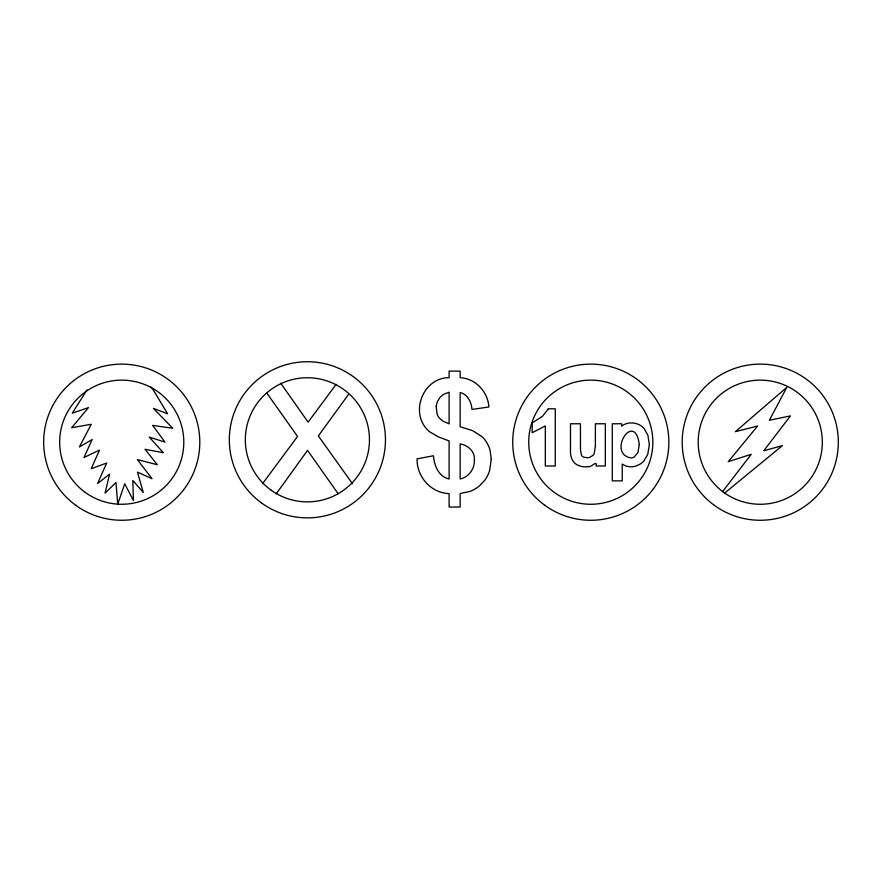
<?xml version="1.0" encoding="UTF-8"?>
<svg xmlns="http://www.w3.org/2000/svg" width="882" height="882" viewBox="0 0 882 882"><rect width="100%" height="100%" fill="white"/><g stroke="black" fill="none" stroke-linecap="round" stroke-linejoin="round"><path stroke-width="1.32" d="M87.009 389.877L72.28 413.173L88.476 407.605L71.64 427.726L91.265 424.264L79.38 446.976L92.191 439.523L83.999 457.515L99.446 450.129L91.243 468.706L106.678 463.028L97.549 483.579L109.544 474.174L105.079 493.148L115.983 482.52L117.736 504.151L124.715 483.799L133.414 500.502L132.84 480.503L143.27 492.432L137.471 472.124L152.024 478.717L137.394 459.599L157.261 464.715L145.056 449.291L163.379 452.72L149.279 437.097L164.989 442.114L152.663 425.4L172.762 428.266L153.435 408.377L167.602 413.779L152.542 388.73L150.546 386.845M276.298 493.744L307.542 450.36L338.137 493.744M348.677 394.21L318.347 435.917L352.491 483.733M262.439 483.821L297.543 436.436L266.926 393.207M336.152 384.298L308.127 422.158L280.73 383.229M722.49 491.693L751.255 454.307L728.234 461.694L757.616 426.017L735.39 431.684L786.865 387.286L769.358 420.262L790.437 415.907L763.757 450.768L782.422 445.63L724.354 493.303M595.394 446.226L594.17 453.756A6.461 6.461 0 0 1 593.068 455.277L590.179 457.141A9.029 9.029 0 0 1 587.478 457.769L583.719 457.185A5.402 5.402 0 0 1 582.374 456.292A4.906 4.906 0 0 1 581.403 455.09L580.466 449.588L580.433 423.768L570.489 423.768L570.489 449.5C570.059 455.641 571.9 463.05 578.338 465.365A16.89 16.89 0 0 0 582.274 466.556L583.3 466.699A19.051 19.051 0 0 0 587.798 466.677C591.083 468.099 597.544 459.158 596.067 465.983L605.339 465.983L605.339 423.768L595.394 423.768L595.394 446.226M649.395 444.583L647.719 454.506L643.728 461.165A16.99 16.99 0 0 1 640.244 464.031L636.319 465.905A17.144 17.144 0 0 1 629.737 466.787L625.845 466.016L622.229 464.086L622.229 480.866L612.273 480.866L612.273 423.768L621.645 423.768L621.645 426.249C625.801 422.566 631.986 422.224 637.091 423.856A16.339 16.339 0 0 1 640.96 425.774A16.438 16.438 0 0 1 644.213 428.641L647.873 435.179L649.395 444.583M639.274 444.55L637.84 452.863L634.092 457.052A7.232 7.232 0 0 1 631.347 457.978C606.011 454.076 634.72 409.402 639.274 444.55M474.362 460.239C474.737 468.805 468.684 477.283 460.15 478.97L460.15 443.889C468.099 445.234 475.266 451.661 474.362 460.239M491.252 459.39L489.587 470.768A31.939 31.939 0 0 1 484.549 480.503L479.411 485.916A31.686 31.686 0 0 1 469.93 491.439L460.15 493.512L460.15 507.04L449.114 507.04L449.114 493.611C430.956 493.016 416.69 476.787 417.043 458.872L433.437 455.762C434.198 465.387 438.586 476.754 449.114 478.992L449.114 440.945L438.299 436.833L429.843 431.915A25.512 25.512 0 0 1 425.422 427.461C410.78 408.829 424.694 377.485 449.114 377.672L449.114 371.124L460.15 371.124L460.15 377.672C475.519 378.466 487.967 391.773 488.86 406.955L472.002 409.457C471.429 402.269 467.78 394.32 460.15 392.501L460.15 426.767L472.256 430.493L481.528 436.27A27.43 27.43 0 0 1 486.831 442.654L488.396 445.63A31.057 31.057 0 0 1 490.138 450.515L491.252 459.39M436.16 406.271L437.174 414.342A13.903 13.903 0 0 0 439.39 418.145L443.106 421.243L449.114 423.834L449.114 392.203L443.988 394.199A15.733 15.733 0 0 0 440.041 397.407L437.373 401.542L436.16 406.271M548.35 408.807L542.386 416.403L532.199 422.897L532.199 432.742L545.319 425.918L545.319 465.983L555.274 465.983L555.274 408.807L548.35 408.807M723.791 492.41A62.06 62.06 0 0 0 821.991 448.684A62.06 62.06 0 0 0 735.026 385.5A62.06 62.06 0 0 0 723.791 492.41M714.387 505.353A78.057 78.057 0 0 0 837.9 450.36A78.057 78.057 0 0 0 728.51 370.881A78.057 78.057 0 0 0 714.387 505.353M85.256 492.41A62.06 62.06 0 0 0 183.456 448.684A62.06 62.06 0 0 0 96.491 385.5A62.06 62.06 0 0 0 85.256 492.41M75.852 505.353A78.057 78.057 0 0 0 199.365 450.36A78.057 78.057 0 0 0 89.986 370.881A78.057 78.057 0 0 0 75.852 505.353M554.315 492.41A62.06 62.06 0 0 0 652.515 448.684A62.06 62.06 0 0 0 565.549 385.5A62.06 62.06 0 0 0 554.315 492.41M544.911 505.353A78.057 78.057 0 0 0 668.424 450.36A78.057 78.057 0 0 0 559.045 370.881A78.057 78.057 0 0 0 544.911 505.353M270.917 490.017A62.06 62.06 0 0 0 369.117 446.292A62.06 62.06 0 0 0 282.152 383.108A62.06 62.06 0 0 0 270.917 490.017M261.513 502.961A78.057 78.057 0 0 0 385.026 447.968A78.057 78.057 0 0 0 275.647 368.489A78.057 78.057 0 0 0 261.513 502.961"/></g></svg>
